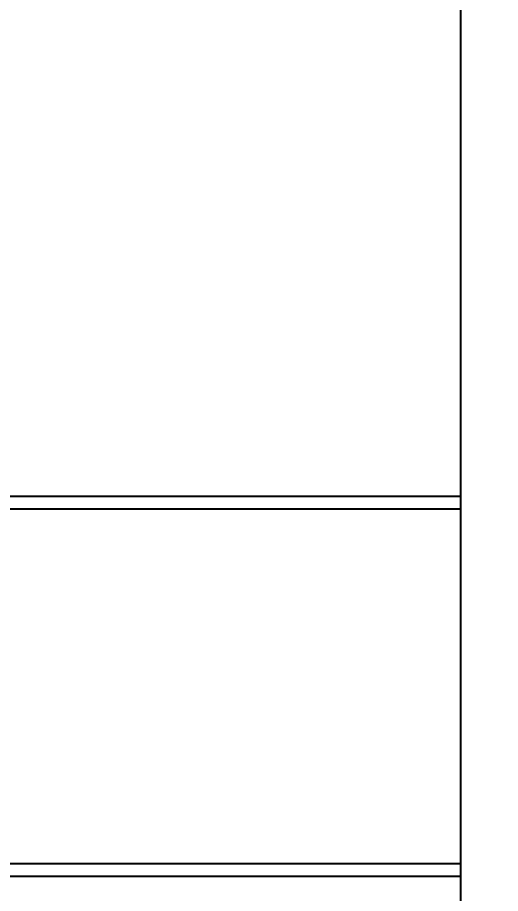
# Model space of a CAD drawing. Header units: millimetres. Extents: x 1409 to 26878, y 589 to 5187.
# Drawn here: x 5733.7 to 5771.9, y 1738 to 1807.2 of the extents above; entities that cross this region are included whole.
import ezdxf

# ---------------------------------------------------------------- set-up
doc = ezdxf.new("R2010")
doc.units = ezdxf.units.MM
doc.layers.add('02___PRT_ALL_AXES', color=7, linetype='Continuous')
doc.styles.get("Standard").update_dxf_attribs({"font": 'arial.ttf'})
doc.dimstyles.new('DIMSTYLE_5-scale4', dxfattribs={"dimscale": 2, "dimtxt": 20, "dimasz": 20, "dimexe": 1, "dimexo": 0, "dimgap": 1.25, "dimtad": 1, "dimzin": 9, "dimdsep": 46, "dimtxsty": 'Standard', "dimcen": 0.09, "dimclre": 256, "dimclrt": 256, "dimadec": 1, "dimazin": 2, "dimtp": 0.15, "dimtm": 0.15, "dimtfac": 0.8, "dimtmove": 0, "dimatfit": 3, "dimfxl": 1, "dimtolj": 1, "dimarcsym": 0})

# ---------------------------------------------------------------- blocks, each defined once
blk = doc.blocks.new('*D21')
at = {"lineweight": -2, "transparency": 16777216}
for p, q in [((5813.709, 1740.345), (5813.709, 1658.282)), ((5201.709, 1674.345), (5201.709, 1658.282))]:
    blk.add_line(p, q, dxfattribs=at)
at = {"color": 0, "lineweight": -2, "transparency": 16777216}
blk.add_line((5241.709, 1660.282), (5773.709, 1660.282), dxfattribs=at)
at = {"color": 0, "transparency": 16777216}
for points in [[(5241.709, 1666.948), (5241.709, 1653.615), (5201.709, 1660.282)], [(5773.709, 1666.948), (5773.709, 1653.615), (5813.709, 1660.282)]]:
    blk.add_solid(points, dxfattribs=at)
at = {"layer": 'Defpoints', "color": 0, "transparency": 16777216}
for p in [(5813.709, 1740.345), (5201.709, 1674.345), (5813.709, 1660.282)]:
    blk.add_point(p, dxfattribs=at)
at = {"transparency": 16777216, "insert": (5507.709, 1688.675), "char_height": 40, "attachment_point": 5}
blk.add_mtext('\\A1;612 [2\'-0 1/8"]', dxfattribs=at)

msp = doc.modelspace()

# ---------------------------------------------------------------- linework, layer by layer
at = {"color": 7, "linetype": 'Continuous'}
for p, q in [((5768.709, 2346.8453), (5768.709, 1674.3453)), ((5768.709, 1769.3453), (5231.709, 1769.3453)), ((5768.709, 1739.3453), (5231.709, 1739.3453))]:
    msp.add_line(p, q, dxfattribs=at)
at = {"layer": '02___PRT_ALL_AXES', "color": 7, "linetype": 'Continuous'}
for p, q in [((5768.709, 1768.3453), (5231.709, 1768.3453)), ((5768.709, 1740.3453), (5231.709, 1740.3453))]:
    msp.add_line(p, q, dxfattribs=at)

# ---------------------------------------------------------------- dimensions: what is measured, and where the dimension line sits
dim = msp.add_linear_dim(base=(5813.709, 1660.2815), p1=(5201.709, 1674.3453), p2=(5813.709, 1740.3453), dimstyle='DIMSTYLE_5-scale4', override={"dimarcsym": 1})
dim.commit()
dim.dimension.update_dxf_attribs({"geometry": '*D21', "text_midpoint": (5507.709, 1688.6751)})

doc.saveas('drawing.dxf')
